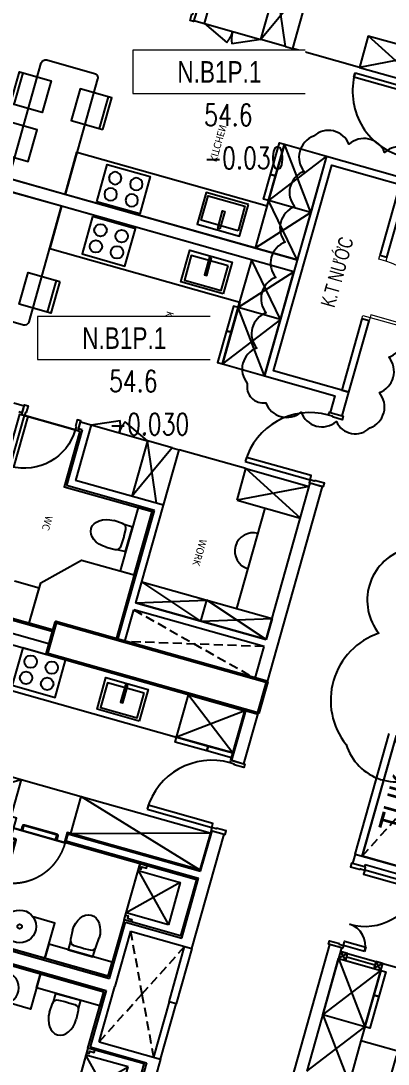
# Model space of a CAD drawing. Header units: millimetres. Extents: x -361706341 to 361216459, y -284152911 to 284385905.
# Drawn here: x -40806 to -35786, y 129701 to 143963 of the extents above; entities that cross this region are included whole.
import ezdxf
from ezdxf.enums import TextEntityAlignment as Align
from ezdxf.xclip import XClip

# ---------------------------------------------------------------- set-up
doc = ezdxf.new("R2010")
doc.units = ezdxf.units.MM
doc.header["$LTSCALE"] = 100
doc.header["$MEASUREMENT"] = 0
doc.header["$XCLIPFRAME"] = 0
doc.set_wipeout_variables(frame=1)
for name, pattern in [('ACAD_ISO03W100', [30, 12, -18]), ('HIDDEN', [0.375, 0.25, -0.125]), ('Xref_ST_MBDV Cot vach 30.7.2022$0$HIDDEN', [0.375, 0.25, -0.125])]:
    doc.linetypes.add(name, pattern=pattern)
for name, color, linetype in [('1VinaPVC-Text', 9, 'Continuous'), ('A-_FURN----_E-_N', 251, 'Continuous'), ('A-_SANIEQPT_E-_N', 251, 'Continuous'), ('A-ANNO-ROOM', 50, 'Continuous'), ('A-WALL-FNSH', 11, 'Continuous'), ('dien tich thong thuy', 3, 'Continuous'), ('IDEA - dim', 251, 'Continuous'), ('KT-Cua', 36, 'Continuous'), ('KT-Khuat', 9, 'HIDDEN'), ('KT-Net manh', 139, 'Continuous'), ('KT-Tuong', 1, 'Continuous'), ('Xref_NT1+NT2_MBDV Cot vach_220729$0$KT-Text', 7, 'Continuous'), ('Xref_ST_MBDV Cot vach 30.7.2022$0$KT-Khuat', 9, 'Xref_ST_MBDV Cot vach 30.7.2022$0$HIDDEN')]:
    doc.layers.add(name, color=color, linetype=linetype)
for name, color, linetype, lineweight in [('KT-Chuviet', 255, 'Continuous', 15), ('KT-Net cot', 2, 'Continuous', 50), ('KT-Net cua', 87, 'Continuous', 9), ('KT-Net thay', 7, 'Continuous', 15), ('KT-Net truc', 18, 'Continuous', 15)]:
    doc.layers.add(name, color=color, linetype=linetype, lineweight=lineweight)
doc.styles.add('220126_HDN_HBA typical plan$0$211210_HDN_HBA_TYPICAL PLAN CORE OPT 1$0$HBA-Text', font='GOTHIC.TTF')
doc.styles.add('Arial', font='arial.ttf', dxfattribs={"width": 0.7})
doc.styles.add('font unicode ccu', font='arial.ttf')
doc.styles.add('ROMANS', font='ROMANS.SHX')
doc.styles.add('Tahoma', font='tahoma.ttf')
doc.styles.add('Xref_NT1+NT2_MBDV Cot vach_220729$0$Arial', font='arial.ttf', dxfattribs={"width": 0.7})

# ---------------------------------------------------------------- blocks, each defined once
blk = doc.blocks.new('*U164')
at = {"ltscale": 5}
blk.add_lwpolyline([(305, -530), (305, -1.13686837721616e-13), (-305, 0), (-305, -530)], close=True, dxfattribs=at)
for centre in [(-150, -150), (150, -150.0000000000001), (-150, -380), (150, -380)]:
    blk.add_circle(centre, 85, dxfattribs=at)
blk = doc.blocks.new('dc')
for points in [[(-1100, -40), (-1110, -40), (-1110, -100), (-1150, -100), (-1150, 100), (-1100, 100)], [(-50, -40), (-40, -40), (-40, -100), (0, -100), (0, 100), (-50, 100)], [(-1109.999999999985, -400), (-1109.999999999985, -100), (-1049.999999999985, -100), (-1049.999999999985, -400)], [(-39.99999999998545, -869.9999999999709), (-39.99999999998545, -99.9999999999709), (-99.99999999998545, -99.9999999999709), (-99.99999999998545, -869.9999999999709)]]:
    blk.add_lwpolyline(points, close=True)
for centre, radius, start, end in [((-1110.000000000029, -99.9999999999709), 300.0000000000291, 270, 0), ((-40.0000000000291, -100.0000000000873), 769.9999999999345, 180, 270)]:
    blk.add_arc(centre, radius, start, end)
blk = doc.blocks.new('27')
at = {"color": 6, "const_width": 29.99999999999999}
blk.add_lwpolyline([(84.9999999999709, 900.0000000000146), (1714.999999999956, 900.0000000000146), (1714.999999999971, 100.0000000000146), (84.9999999999709, 100)], close=True, dxfattribs=at)
at = {"layer": 'A-_FURN----_E-_N', "linetype": 'Continuous'}
for points in [[(3149.994292274088, 770.0000000000146), (3149.994292274088, 839.9999999999854), (3499.994292274103, 840), (3499.994292274059, 770)], [(3149.994292274088, 170.0000000000146), (3149.994292274088, 770.0000000000146), (3949.994292274059, 770), (3949.994292274074, 170.0000000000582)], [(3499.994292274059, 770), (3499.994292274103, 840), (3949.994292274088, 840.0000000000146), (3949.994292274059, 770)]]:
    blk.add_lwpolyline(points, close=True, dxfattribs=at)
at = {"layer": 'A-WALL-FNSH', "color": 5}
blk.add_lwpolyline([(3099.994292274088, 270), (3099.994292274074, 670)], dxfattribs=at)
at = {"layer": 'IDEA - dim'}
for p, q in [((4149.994292274088, 2320.000000000015), (4149.994292274088, 770.0000000000146)), ((3049.994292274059, 170.0000000000146), (3049.994292274059, 770.0000000000146)), ((3049.994292274059, 770.0000000000146), (3149.994292274059, 670)), ((3149.994292274088, 770.0000000000146), (3049.994292274074, 670.0000000000146)), ((3149.994292274088, 770.0000000000728), (4149.994292274088, 770.0000000000582)), ((3149.994292274074, 269.9999999999854), (3149.994292274088, 770.0000000000146)), ((4149.994292274088, 770.0000000000146), (4749.994292274059, 770.0000000000146)), ((2999.994292274103, 169.9999999999854), (2999.994292274088, 0)), ((3049.994292274074, 270), (3149.994292274088, 170.0000000000146)), ((3149.994292274074, 269.9999999999854), (3049.994292274059, 170.0000000000146))]:
    blk.add_line(p, q, dxfattribs=at)
for points in [[(3149.994292274088, 770.0000000000146), (3049.994292274059, 770.0000000000146), (3049.994292274074, 670.0000000000146), (3149.994292274059, 670)], [(3149.994292274074, 269.9999999999854), (3049.994292274074, 270), (3049.994292274059, 170.0000000000146), (3149.994292274088, 170.0000000000146)]]:
    blk.add_lwpolyline(points, close=True, dxfattribs=at)
at = {"layer": 'KT-Net manh', "linetype": 'ACAD_ISO03W100', "ltscale": 4}
for p, q in [((3049.994292274059, 770.0000000000146), (3049.994292274059, 2320.000000000015)), ((3149.994292274088, 170.0000000000146), (3949.994292274059, 770)), ((3949.994292274074, 170.0000000000582), (3149.994292274088, 770.0000000000146)), ((3949.994292274074, 170.0000000000582), (4749.994292274059, 770.0000000000146)), ((4749.994292274045, 170.0000000000146), (3949.994292274059, 770.0000000000582))]:
    blk.add_line(p, q, dxfattribs=at)
at = {"layer": 'KT-Tuong'}
for p, q in [((1714.999999999956, 1.455191522836685e-11), (1714.999999999956, 900.0000000000146)), ((1814.999999999971, 170.0000000000146), (1849.994292274059, 170.0000000000146)), ((1849.994292274059, 170.0000000000146), (1849.994292274059, 1.455191522836685e-11)), ((2999.994292274103, 169.9999999999854), (4749.994292274059, 169.9999999999563)), ((1714.999999999971, 100.0000000000146), (-5.820766091346741e-11, 100)), ((1714.999999999956, 1.455191522836685e-11), (-4.365574568510056e-11, 1.455191522836685e-11)), ((1714.999999999956, 1.455191522836685e-11), (1849.994292274059, 1.455191522836685e-11)), ((2999.994292274088, 0), (6799.994292277814, 1.455191522836685e-11))]:
    blk.add_line(p, q, dxfattribs=at)
blk.add_lwpolyline([(1814.999999999971, 170.0000000000146), (1814.999999999971, 1000.000000000015), (84.99999999994179, 1000.000000000015)], dxfattribs=at)
at = {"layer": 'Xref_ST_MBDV Cot vach 30.7.2022$0$KT-Khuat', "linetype": 'Xref_ST_MBDV Cot vach 30.7.2022$0$HIDDEN', "ltscale": 5}
blk.add_line((1714.999999999971, 100.0000000000146), (84.9999999999709, 900.0000000000146), dxfattribs=at)
at = {"layer": 'A-_FURN----_E-_N', "rotation": 179.9999999999999}
blk.add_blockref('dc', (1849.994292274074, 84.99997074174462), dxfattribs=at)
at = {"layer": 'A-_SANIEQPT_E-_N', "linetype": 'Continuous', "rotation": 90}
blk.add_blockref('*U164', (4219.994292274074, 1595), dxfattribs=at)
blk = doc.blocks.new('*U165')
at = {"ltscale": 5}
for points in [[(-300, -450), (300, -450), (300, 0), (-300, 0)], [(-261, -65), (261, -65), (261, -415), (-261, -415)], [(-15, -20), (15, -20), (15, -270), (-15, -270)]]:
    blk.add_lwpolyline(points, close=True, dxfattribs=at)
blk = doc.blocks.new('d800')
blk.add_line((760, 70), (40, 70))
for points in [[(40, 790), (40, 70), (85, 70), (85, 790)], [(50, 25), (40, 25), (40, 70), (0, 70), (0, -70), (50, -70)], [(750, 25), (760, 25), (760, 70), (800, 70), (800, -70), (750, -70)]]:
    blk.add_lwpolyline(points, close=True)
blk.add_arc((40, 70), 720, 0, 90)
blk = doc.blocks.new('220126_HDN_HBA typical plan$0$210902_YS plan 330pm ver13$0$TOTO-WC-CW822J')
at = {"color": 0}
blk.add_lwpolyline([(-177.2072506700642, -119.1915361834399), (-175, 0), (175, 0), (177.2072506700642, -119.1915361836145)], dxfattribs=at)
blk.add_lwpolyline([(-190, -270), (-183.3947591906181, -144.5004246227618, -0.3908696114996718), (-115.4352058441145, -78.20653349565691), (-27.76706723973621, -75.77130742336158, -0.01388621073825284), (27.76706724101678, -75.77130742336158), (115.4352058439981, -78.20653349565691, -0.3908696114996718), (183.3947591905016, -144.5004246227618), (190, -270)], format="xyb", dxfattribs=at)
blk.add_ellipse((0, -270), major_axis=(0, -270), ratio=0.7037037037037037, start_param=4.71238898038469, end_param=7.853981633974483, dxfattribs=at)
blk = doc.blocks.new('29')
at = {"layer": 'A-_FURN----_E-_N', "linetype": 'Continuous'}
for points in [[(5040.000000001848, 8430.000056818448), (5040.000000008615, 7830.000056819452), (4240.000000008542, 7830.000056809993), (4239.999999999956, 8430.000056809557)], [(6559.999999998065, 8430.000056818491), (6559.999999991269, 7830.000056819408), (7359.999999991443, 7830.000056810022), (7359.999999999956, 8430.000056809571)], [(4690.000000008498, 7830.000056815057), (4690.000000009313, 7760.000056815465), (4240.000000009415, 7760.000056810008), (4240.000000008542, 7830.000056809993)], [(5040.000000008615, 7830.000056819452), (5040.000000011147, 7760.000056818899), (4690.000000009313, 7760.000056815465), (4690.000000008498, 7830.000056815057)], [(6559.999999991269, 7830.000056819408), (6559.999999988824, 7760.000056818943), (6909.999999990658, 7760.000056815465), (6909.999999991502, 7830.000056815072)], [(6909.999999991502, 7830.000056815072), (6909.999999990658, 7760.000056815465), (7359.999999990599, 7760.000056810022), (7359.999999991443, 7830.000056810022)]]:
    blk.add_lwpolyline(points, close=True, dxfattribs=at)
at = {"layer": 'IDEA - dim'}
for p, q in [((11375.00018918933, 9430.000056765988), (11375.00018919306, 9600.000056758523)), ((2499.999807775224, 8530.000054028016), (2499.999807122513, 9430.00005679029)), ((2949.999807684071, 8530.000054032556), (2949.999807122527, 9430.000056796256)), ((8650.000192315973, 8530.000054032615), (8650.000192877458, 9430.000056796343)), ((9100.000192224674, 8530.000054028074), (9100.000192877487, 9430.000056790377)), ((10525.00018918565, 8930.00005677501), (9100.000192877415, 8930.000056790333)), ((2499.999811467016, 8530.000053646174), (2499.999807775239, 8530.000059840371)), ((2499.999807775224, 8530.000054028016), (2949.999807684071, 8530.000054032556)), ((9100.000192224674, 8530.000054028074), (8650.000192315973, 8530.000054032615)), ((9100.000188532867, 8530.000053646232), (9100.000192224703, 8530.000059840444)), ((10825.00018917903, 8505.00005677114), (10525.00018918088, 8505.000056774501)), ((5040.000000008615, 7830.000056819452), (5715.000000008542, 7830.000056826961)), ((6559.999999991269, 7830.000056819408), (5884.999999991342, 7830.000056826961)), ((2159.999810827561, 7580.000056783276), (2949.999810831156, 7580.000056792065)), ((2949.999810836045, 7480.000056796678), (2949.999810834925, 7580.000056791076)), ((9440.000189172482, 7580.000056783334), (8650.000189168743, 7580.000056792065)), ((8650.000189163882, 7480.000056796707), (8650.000189165003, 7580.000056791105)), ((2949.999810834241, 7480.000056796256), (2949.999810838111, 7130.000056795732)), ((8650.000189165745, 7480.000056796314), (8650.000189162005, 7130.00005679582)), ((11514.99999999997, 6600.000056758203), (11514.9999999859, 5330.000056763776))]:
    blk.add_line(p, q, dxfattribs=at)
for points in [[(7650.000189197279, 9475.000056807432), (7640.000189197279, 9475.000056807548), (7640.000189196609, 9415.000056807534), (7600.000189196609, 9415.00005680845), (7600.00018919888, 9615.00005680845), (7650.000189200684, 9615.000056807432)], [(8550.000189199069, 9475.000056796955), (8560.000189197192, 9475.00005679777), (8560.000189198588, 9415.00005679678), (8600.00018919658, 9415.000056796402), (8600.00018919885, 9615.000056797304), (8550.000189198836, 9615.000056796955)], [(3039.999810811772, 8495.000056796387), (3039.999810801499, 9415.00005679675), (3099.999810801586, 9415.000056797027), (3099.99981081365, 8495.000056796955)], [(8560.000189188257, 8495.000056796358), (8560.000189198588, 9415.00005679678), (8500.000189198414, 9415.000056797042), (8500.000189186365, 8495.000056797013)], [(10825.0001891912, 9430.000056771198), (10825.00018916882, 7580.000056770703), (10525.00018917065, 7580.00005677405), (10525.00018919124, 9430.000056773584)], [(10465.0001896274, 7455.000056776102), (9565.000189167287, 7455.000056786594), (9565.00018916701, 7255.000056785662), (10465.00018962508, 7255.000056775651)], [(4721.629107365516, 5386.365962940254), (4271.629107363668, 5386.365962935204), (4271.629107370565, 4936.365962934753), (4721.629107370594, 4936.365962940676)], [(4721.629107365516, 5386.365962940254), (4271.629107363668, 5386.365962935204), (4271.629107366069, 5336.365962935175), (4721.629107366141, 5336.365962940254)], [(6878.370892634499, 5386.365962940326), (7328.370892636318, 5386.365962935277), (7328.370892629406, 4936.365962934797), (6878.37089262942, 4936.365962940719)], [(6878.370892634499, 5386.365962940326), (7328.370892636318, 5386.365962935277), (7328.370892634004, 5336.365962935248), (6878.370892633888, 5336.365962940312)], [(4721.629107380169, 4073.634150692713), (4271.629107380344, 4073.634150688187), (4271.629107375134, 4523.634150687227), (4721.629107375149, 4523.634150693179)], [(4968.370837746115, 4073.634150695478), (5418.370837746173, 4073.634150701386), (5418.370837739218, 4523.634150700935), (4968.370837739247, 4523.634150695943)], [(4721.629107380169, 4073.634150692713), (4271.629107380344, 4073.634150688187), (4271.62910737771, 4123.634150687707), (4721.629107379616, 4123.634150692218)]]:
    blk.add_lwpolyline(points, close=True, dxfattribs=at)
for points in [[(5040.000000001979, 8430.000056818433), (5715.000000000044, 8430.000056825957), (5715.000000038664, 5130.000056826932), (5115.000000038723, 5130.000056820238), (5115.000000006752, 7830.000056819772), (4240.000000008542, 7830.000056809993), (4239.999999999956, 8430.000056809557)], [(6559.99999999805, 8430.000056818419), (5884.999999999927, 8430.000056826), (5884.999999961321, 5130.000056826888), (6484.999999961321, 5130.000056820267), (6484.999999993262, 7830.000056819772), (7359.999999991443, 7830.000056810022), (7359.999999999956, 8430.000056809571)], [(11490.00000000003, 6600.000056757955), (11489.9999999861, 5355.000056763136), (8775.000189140294, 5355.000056794888), (8775.000189149752, 6205.000056795354), (9565.000189153434, 6205.00005678607), (9565.000189167287, 7455.000056786594), (11375.00018916727, 7455.000056765959)], [(11490, 6600.000056759833), (11489.99999999616, 6255.00005630446), (10915.00018961405, 6255.000056311008), (10465.00018961901, 6705.000056316014), (10465.0001896274, 7455.000056776102), (11375.00018916727, 7455.000056765959)], [(2949.999810849054, 6330.00005679579), (2949.999810839901, 7130.000056796722), (2159.999810836249, 7130.000056786957)], [(8650.000189151062, 6330.000056795849), (8650.000189160128, 7130.00005679678), (9440.000189163722, 7130.00005678703)], [(10990.00000199955, 5677.75033515344), (10990.00000199588, 5355.000056762496), (11489.99999998613, 5355.000056757402), (11489.99999999616, 6255.000056298697), (10990.00000200597, 6255.000056303761), (10990.0000020002, 5902.249778372483)]]:
    blk.add_lwpolyline(points, dxfattribs=at)
for points in [[(5715.000000004497, 4330.000056827805), (4075.000000008193, 4330.000056809498, -0.414213562373095), (4015.000000007625, 4390.000056808363), (4015.000000000044, 5070.000056809353, -0.414213562373095), (4074.999999997395, 5130.000056809469), (5714.999999995634, 5130.000056827805)], [(5884.999999995503, 4330.000056827805), (7524.999999991836, 4330.000056809557, 0.414213562373095), (7584.999999992593, 4390.000056808422), (7585.000000000044, 5070.000056809382, 0.414213562373095), (7525.000000002547, 5130.000056809484), (5885.000000004453, 5130.000056827746)]]:
    blk.add_lwpolyline(points, format="xyb", close=True, dxfattribs=at)
for centre, radius, start, end in [((3039.999810801499, 9415.00005679675), 919.9999999999987, 270.0000000008338, 1.667526652835144e-09), ((8560.000189198588, 9415.00005679678), 919.9999999999987, 179.9999999983325, 269.9999999974987), ((9708.683973579231, 8930.000056784527), 249.9999999999997, 179.9999999983325, 359.9999999983325)]:
    blk.add_arc(centre, radius, start, end, dxfattribs=at)
at = {"layer": 'KT-Khuat', "ltscale": 5}
for p, q in [((10925.00018916688, 7580.000056770092), (11374.99902476928, 9430.000056765988)), ((10925.00018918735, 9430.00005677146), (11375.00018919546, 7580.000056765057))]:
    blk.add_line(p, q, dxfattribs=at)
at = {"layer": 'KT-Net cot'}
blk.add_lwpolyline([(11824.999810807, 9600.000056757868), (11375.00018919542, 9600.000056757897), (11375.00018919549, 6599.999999999898), (11824.9998108069, 6599.999999999869)], close=True, dxfattribs=at)
at = {"layer": 'KT-Net manh', "linetype": 'ACAD_ISO03W100', "ltscale": 4}
for p, q in [((2499.999807120868, 9430.000056719058), (2949.999807652232, 8530.000054032527)), ((2949.999807122527, 9430.000056796256), (2499.999807775224, 8530.000054028016)), ((9100.000192879219, 9430.00005671916), (8650.00019234771, 8530.000054032556)), ((8650.000192877458, 9430.000056796343), (9100.000192224674, 8530.000054028074)), ((10825.00018917346, 8505.00005677111), (10525.00018918562, 9430.000056773555)), ((10825.00018918564, 9430.000056771169), (10525.00018917532, 8505.000056774486)), ((2949.999807684071, 8530.000054032556), (2949.999807694534, 7580.00005679579)), ((5040.000000001848, 8430.000056818448), (4240.000000008542, 7830.000056809993)), ((4239.999999999956, 8430.000056809557), (5040.000000008615, 7830.000056819452)), ((5715.000000000044, 8430.000056825957), (5040.000000008615, 7830.000056819452)), ((5040.000000001848, 8430.000056818448), (5715.000000008542, 7830.000056826961)), ((5884.999999999927, 8430.000056826), (6559.999999991269, 7830.000056819408)), ((6559.999999998065, 8430.000056818491), (5884.999999991342, 7830.000056826961)), ((6559.999999998065, 8430.000056818491), (7359.999999991443, 7830.000056810022)), ((7359.999999999956, 8430.000056809571), (6559.999999991269, 7830.000056819408)), ((8650.000192315973, 8530.000054032615), (8650.000192305524, 7580.000056795805)), ((10825.00018916315, 7580.000056770645), (10525.00018917532, 8505.000056774486)), ((10825.00018917346, 8505.00005677111), (10525.00018916503, 7580.00005677405)), ((2949.999810834241, 7480.000056796256), (2159.999810836249, 7130.000056786957)), ((2159.999810830544, 7480.000056786957), (2949.999810839901, 7130.000056796722)), ((8650.000189165745, 7480.000056796314), (9440.000189163722, 7130.00005678703)), ((9440.000189169368, 7480.00005678703), (8650.000189160128, 7130.00005679678)), ((2949.999810839901, 7130.000056796722), (3115.125113067508, 6765.673781921141)), ((8650.000189160128, 7130.00005679678), (8484.874886932404, 6765.673781921098)), ((2949.999810849054, 6330.00005679579), (3115.125113068367, 6694.326331676915)), ((8650.000189151062, 6330.000056795849), (8484.874886931648, 6694.32633167693))]:
    blk.add_line(p, q, dxfattribs=at)
for centre, start, end in [((2949.999810839901, 7130.000056796722), 270.0000000008338, 294.3816820584206), ((2949.999810849054, 6330.00005679579), 65.61831794268309, 90.00000000083378), ((8650.000189160128, 7130.00005679678), 245.6183179415795, 269.9999999974987), ((8650.000189151062, 6330.000056795849), 89.99999999749872, 114.3816820565575)]:
    blk.add_arc(centre, 399.9999999999994, start, end, dxfattribs=at)
at = {"layer": 'KT-Tuong'}
for p, q in [((5350, 9600.000056826379), (5349.999999999985, 9500.000056810604)), ((6250.000000000073, 9600.000056827455), (6249.999999999971, 9500.000056811652)), ((7600.000189187427, 9430.00005680749), (7600.000189189406, 9600.000056846897)), ((8600.000189198618, 9600.000056796387), (11375.000189193, 9600.000056758043)), ((8600.000189198618, 9430.000056797246), (8600.000189198632, 9600.000056796373)), ((10825.00018918925, 9430.000056771634), (8600.000189198632, 9430.000056797304)), ((10825.00018916882, 7580.000056770703), (10825.0001891912, 9430.000056771198)), ((10925.00018918735, 9430.00005677146), (10925.00018916687, 7580.000056769568)), ((11375.00018918933, 9430.000056765988), (10925.00018918751, 9430.000056770936)), ((4239.999999999956, 8430.000056809557), (7360.000000000058, 8430.000056809557)), ((10825.00018916684, 7580.000056770237), (9440.000189168772, 7580.0000567838)), ((9440.000189168743, 7580.000056783363), (9440.000189154947, 6330.000056787496)), ((11375.00018916873, 7580.000056765042), (10925.00018916506, 7580.000056770092)), ((11375.0001891657, 7480.000056765944), (9540.000189169587, 7480.000056786419)), ((9540.000189165774, 7480.000056785924), (9540.000189151819, 6230.000056786419)), ((8750.000189147628, 6180.000056795165), (8650.000189149432, 6180.000056795776)), ((8750.000189148122, 6230.000056796547), (8750.000189145678, 6180.000056794714)), ((8750.000189148122, 6230.000056796547), (9540.000189151819, 6230.000056786419)), ((8750.000189138678, 5380.00005679614), (8650.000189138591, 5380.000056796765)), ((8750.000189136917, 5380.000056795703), (8750.000189138053, 5330.000056795674))]:
    blk.add_line(p, q, dxfattribs=at)
for points in [[(7600.000189189406, 9600.000056846897), (7259.999999999927, 9600.000056843259), (7259.999999999942, 8530.000056809557), (4339.999999999971, 8530.000056809542), (4339.999999999956, 9600.000056811652), (3999.999810810667, 9600.000056808014)], [(5349.999999999985, 9600.000056821518), (4339.999999999956, 9600.000056811652), (4340.000000000073, 9500.000056811652), (5349.999999999985, 9500.000056810604)], [(6249.999999999971, 9500.000056811652), (7260.000000000058, 9500.000056811681), (7259.999999999927, 9600.000056843259), (6249.999999999956, 9600.000056832287)], [(11375.00018916574, 9430.000056765988), (11375.00018916572, 9600.000056758072)], [(4239.999999999956, 8430.000056809557), (4240.000000000058, 9430.000056810488), (3999.999810814377, 9430.000056807956)], [(7359.999999999956, 8430.000056809571), (7359.999999999942, 9430.000056810488), (7600.000189185594, 9430.000056807956)], [(10825.00018918925, 9430.000056771634), (10825.00018916682, 7580.000056770674)], [(5885, 8430.000056826), (5885.000000000044, 1.455191522836685e-11), (5715, -1.455191522836685e-11), (5715.000000000044, 8430.000056825971)], [(11375.00018916572, 7480.000056765886), (11375.00018916573, 7580.000056765057)], [(11514.99999999994, 6600.000000000015), (11515.00000000006, 5330.00005676382)], [(11514.99999999999, 5230.000056762874), (11515.00000000007, 3000.000056758101), (11685.00000000001, 3000.000056758057), (11684.99999999996, 6600.000000000102)], [(11514.99999999996, 6599.999999999956), (11684.99999999994, 6599.999999999942)], [(2949.99981085051, 6180.000056795747), (2949.999810849054, 6330.00005679579), (2159.999810845125, 6330.000056787409)], [(8650.000189149432, 6180.000056795776), (8650.000189151062, 6330.000056795849), (9440.000189154947, 6330.000056787496)], [(8650.000189138853, 5230.000056796285), (8650.000189138591, 5380.000056796765)]]:
    blk.add_lwpolyline(points, dxfattribs=at)
at = {"layer": 'IDEA - dim'}
for name, p, rotation in [('*U165', (5615.000000014756, 7280.000056825796), 270), ('d800', (2894.999810861365, 5380.000056796111), 90)]:
    blk.add_blockref(name, p, dxfattribs=dict(at, rotation=rotation))
for name, p, xscale, rotation in [('*U165', (5984.99999998523, 7280.000056825796), -1.000000000000001, 90), ('220126_HDN_HBA typical plan$0$210902_YS plan 330pm ver13$0$TOTO-WC-CW822J', (10015.0001893961, 7255.000056780598), -0.9999999999999994, 359.9999999993623), ('d800', (8705.000189138664, 5380.00005679614), -0.9999999999999996, 270)]:
    blk.add_blockref(name, p, dxfattribs=dict(at, xscale=xscale, rotation=rotation))
at = {"layer": 'IDEA - dim', "extrusion": (0, 0, -1), "zscale": -0.9999999999999998, "rotation": 270}
blk.add_blockref('*U164', (-5165.000000030748, 5880.000056820791), dxfattribs=at)
at = {"layer": 'IDEA - dim', "extrusion": (0, 0, -1), "xscale": -0.9999999999999998, "zscale": -0.9999999999999998, "rotation": 90}
blk.add_blockref('*U164', (-6434.999999969252, 5880.00005682082), dxfattribs=at)
at = {"layer": '1VinaPVC-Text', "style": 'Arial', "width": 0.7}
blk.add_text('K.T NƯỚC', height=200.0000000000211, rotation=179.9999999991662, dxfattribs=at).set_placement((6214.398796482696, 9097.616181711477))
at = {"layer": '1VinaPVC-Text', "style": 'Tahoma'}
for s, height, rotation, text_generation_flag, p in [('WORK', 100.0000000000106, 179.9999999983325, 6, (9741.135367217998, 8182.189267708003)), ('KITCHEN', 99.99999999998256, 180.0000000016675, 4, (4733.395366832876, 6903.257251949704)), ('KITCHEN', 99.99999999998256, 179.9999999983325, 6, (6866.60463316711, 6903.257251949733)), ('WC', 100.0000000000027, 179.9999999983325, 6, (10005.91355313758, 6068.966081821229))]:
    blk.add_text(s, height=height, rotation=rotation, dxfattribs=dict(at, text_generation_flag=text_generation_flag)).set_placement(p)
blk = doc.blocks.new('A$C418F5BC8')
at = {"layer": 'A-ANNO-ROOM', "insert": (648.1133449638728, 1090.790118377889), "char_height": 600, "attachment_point": 2, "rotation": 50.44882673977027, "style": '220126_HDN_HBA typical plan$0$211210_HDN_HBA_TYPICAL PLAN CORE OPT 1$0$HBA-Text'}
blk.add_mtext_dynamic_manual_height_columns('SL-S', width=722857412.8743668, gutter_width=9765.624999999996, heights=[0], dxfattribs=at)
blk = doc.blocks.new('A$C2A6C5140')
at = {"layer": 'A-ANNO-ROOM', "insert": (731.4497625969816, 1190.0169191678, 0.0003277973379295924), "char_height": 600, "attachment_point": 2, "rotation": 50.44882673977027, "style": '220126_HDN_HBA typical plan$0$211210_HDN_HBA_TYPICAL PLAN CORE OPT 1$0$HBA-Text'}
blk.add_mtext_dynamic_manual_height_columns('2-BR', width=722857412.8743668, gutter_width=9765.624999999996, heights=[0], dxfattribs=at)
blk = doc.blocks.new('A$C5388591E')
at = {"layer": 'A-ANNO-ROOM', "insert": (894.3001998505497, 842.1987865094561, 0.0004622000541105721), "char_height": 600, "attachment_point": 2, "rotation": 1.4064704596368105, "style": '220126_HDN_HBA typical plan$0$211210_HDN_HBA_TYPICAL PLAN CORE OPT 1$0$HBA-Text'}
blk.add_mtext_dynamic_manual_height_columns('3-BR', width=722857412.8743668, gutter_width=9765.624999999996, heights=[0], dxfattribs=at)
blk = doc.blocks.new('A$C21AF0CCA')
at = {"layer": 'A-ANNO-ROOM', "insert": (1197.56892258345, 814.6835720778872), "char_height": 600, "attachment_point": 2, "rotation": 0.10542954816276216, "style": '220126_HDN_HBA typical plan$0$211210_HDN_HBA_TYPICAL PLAN CORE OPT 1$0$HBA-Text'}
blk.add_mtext_dynamic_manual_height_columns('1-BR+', width=722857412.8743668, gutter_width=9765.624999999996, heights=[0], dxfattribs=at)
blk = doc.blocks.new('cuawc')
at = {"layer": 'IDEA - dim'}
blk.add_lwpolyline([(-760, 0), (-10, 0), (-10, -10), (-760, -10)], close=True, dxfattribs=at)
blk.add_lwpolyline([(-134.9999995920807, -10), (-134.9999999012798, -69.99999993096571, -0.4142135623730955), (-154.9999998733401, -89.9999998335843), (-614.9999995492399, -89.9999999582069, -0.4142135623730945), (-634.9999997187406, -70.0000000022701), (-635, -10), (-619.9999997802079, -10.00000001001172), (-619.9999996982515, -65.00000014714897, 0.4142135623731028), (-609.9999993927777, -74.99999979144195), (-159.9999995660037, -74.99999985605245, 0.4142135623730875), (-149.9999995790422, -64.99999990471406), (-149.9999996628612, -9.999999767518602), (-134.9999995920807, -10)], format="xyb", dxfattribs=at)
at = {"layer": 'KT-Cua'}
blk.add_lwpolyline([(-10, -750), (-10, 0), (0, 0), (0, -750)], close=True, dxfattribs=at)
blk.add_lwpolyline([(0, -124.9999995912076), (59.99999993108213, -124.9999999016291, -0.4142135623730955), (79.99999983422458, -144.999999873573), (79.9999999590218, -604.9999995499966, -0.4142135623730945), (60.00000000186265, -624.9999997186824), (0, -625), (9.313225746154785e-09, -609.9999997809646), (55.00000014714897, -609.9999996974366, 0.4142135623731028), (64.99999979138374, -599.9999993928359), (64.99999985657632, -149.9999995657708, 0.4142135623730875), (54.9999999050051, -139.9999995797989), (-2.328306436538696e-07, -139.9999996633269), (0, -124.9999995912076)], format="xyb", dxfattribs=at)
at = {"layer": 'KT-Net manh', "linetype": 'ACAD_ISO03W100', "ltscale": 4}
blk.add_arc((-10.00800025224789, -0.00334509369485101), 749.991999755212, 179.9997444509397, 270.7645857034216, dxfattribs=at)
blk = doc.blocks.new('stdo')
at = {"layer": 'A-_FURN----_E-_N', "linetype": 'Continuous'}
for points in [[(134.9999999999854, -8804.999999866763), (134.9999999999563, -9704.999999866748), (334.9999999999854, -9704.999999866748), (334.9999999999854, -8804.999999866748)], [(935.000000001819, -9704.99999986669), (1002.500000001819, -9704.999999866719), (1002.50000000179, -9740.99999986666), (971.0000000018335, -9740.99999986669), (971.0000000018626, -9804.99999986669), (935.0000000018481, -9804.99999986669)], [(1035.000000001834, -10304.99999986669), (1035.000000001848, -9704.999999866704), (1635.000000001804, -9704.99999986669), (1635.000000001834, -10304.99999986666)], [(1735.000000001863, -9704.99999986669), (1667.500000001819, -9704.99999986669), (1667.500000001848, -9740.99999986669), (1699.000000001848, -9740.99999986669), (1699.000000001848, -9804.99999986669), (1735.000000001848, -9804.99999986669)], [(3535.000000000029, -10164.99999999999), (3465.000000000015, -10165), (3465, -9715), (3534.999999999971, -9715)], [(4135, -10515.00000000001), (3534.999999999971, -10514.99999999999), (3534.999999999971, -9715), (4135.000000000015, -9715)], [(3534.999999999971, -10514.99999999999), (3464.999999999985, -10515), (3465.000000000015, -10165), (3535.000000000029, -10164.99999999999)]]:
    blk.add_lwpolyline(points, close=True, dxfattribs=at)
at = {"layer": 'IDEA - dim'}
for p, q in [((1759.991999749123, -8644.995344715659), (1734.991999749094, -8644.995344715644)), ((1874.99993633962, -8679.999999866617), (2399.999936339664, -8679.999999999927)), ((2399.999936339664, -8679.999999999927), (2399.999936337772, -10514.99999999987)), ((934.9999999999854, -9704.99999986669), (1735.000000001863, -9704.99999986669))]:
    blk.add_line(p, q, dxfattribs=at)
for points in [[(2434.999999999971, -10514.99999999999), (1874.999936337816, -10514.99999986663), (1874.991936085047, -8629.995344715644), (1734.991935231068, -8629.995344715659), (1735.000000001892, -10504.99999986669), (934.9999999999854, -10504.99999986681), (934.9999999999854, -9704.99999986669), (134.9999999999563, -9704.999999866748), (134.9999999999563, -7004.999999866748), (1735.000000001848, -7004.999999866748), (1735.000000001848, -7909.999999866748), (1875.000000001848, -7909.999999866763), (1875.000000001251, -6864.999999866632), (1745.000000001819, -6864.999999866632), (1745.000000001877, -7004.999999866748), (1735.000000001848, -7004.999999866748)], [(3535.000000000015, -6864.999999999884), (3534.999999999971, -9715)], [(634.9999999999563, -8213.57864362943), (634.9999999999854, -7904.999999866821), (135.0000000000146, -7904.999999866763), (134.9999999999854, -8804.999999866763), (635.0000000000146, -8804.999999866748), (635, -8496.421356104096)], [(3534.999999999971, -9715), (4135.000000000015, -9715)], [(3434.999999999971, -10529.99999999999), (3434.999999999956, -10699.99999999999)]]:
    blk.add_lwpolyline(points, dxfattribs=at)
for points in [[(1875.000000001222, -6964.999999863488), (2400.000000003056, -6964.999999996726), (2400.0000000031, -7830.000000000044), (1875.000000001237, -7829.999999866806)], [(2474.999999999942, -9594.999999999549), (2474.999999999956, -10514.99999999959), (2534.999999999985, -10514.99999999959), (2535.000000000029, -9594.999999999593)], [(2484.999999999985, -10574.99999999999), (2474.999999999956, -10575), (2474.999999999956, -10515), (2434.999999999971, -10514.99999999999), (2434.999999999971, -10715), (2484.999999999956, -10715)], [(3384.999999999956, -10574.99999999999), (3394.999999999956, -10575), (3394.999999999956, -10514.99999999999), (3434.999999999971, -10514.99999999996), (3434.999999999971, -10715), (3384.999999999971, -10714.99999999999)], [(809.9999999999854, -10699.99999986675), (25.00000000186265, -10699.99999986675), (25.00000000181899, -10599.99999986676), (809.9999999999418, -10599.99999986494)]]:
    blk.add_lwpolyline(points, close=True, dxfattribs=at)
for radius in [225, 30]:
    blk.add_circle((459.9999999999709, -8354.999999866748), radius, dxfattribs=at)
blk.add_arc((2474.999999999956, -10514.99999999959), 919.9999999999999, 0, 90, dxfattribs=at)
at = {"layer": 'KT-Khuat', "ltscale": 5}
blk.add_lwpolyline([(809.9999999981228, -9829.999999866748), (25.00000000189175, -10214.99999986675), (809.9999999999418, -10599.99999986494)], dxfattribs=at)
at = {"layer": 'KT-Net manh', "linetype": 'ACAD_ISO03W100', "ltscale": 4}
for p, q in [((2400.0000000031, -7830.000000000044), (2400.000000001237, -8680.000000000058)), ((1635.000000001834, -10304.99999986666), (1035.000000001848, -9704.999999866704)), ((1635.000000001804, -9704.99999986669), (1035.000000001834, -10304.99999986669)), ((4135, -10515.00000000001), (3534.999999999971, -9715)), ((4135.000000000015, -9715), (3534.999999999971, -10514.99999999999))]:
    blk.add_line(p, q, dxfattribs=at)
at = {"layer": 'KT-Net manh'}
blk.add_lwpolyline([(3434.999999999971, -10514.99999999996), (4135, -10515.00000000001), (4135, -1100.000000000015), (4149.999999999942, -1100.000000000713)], dxfattribs=at)
at = {"layer": 'KT-Net manh', "linetype": 'ACAD_ISO03W100', "ltscale": 4}
for points in [[(1875.000000001222, -6964.999999863488), (2400.0000000031, -7830.000000000044)], [(2399.999936339664, -8679.999999999927), (1874.999936337816, -10514.99999986663)], [(1874.99993633962, -8679.999999866617), (2399.999936337772, -10514.99999999987)]]:
    blk.add_lwpolyline(points, dxfattribs=at)
at = {"layer": 'KT-Tuong'}
for p, q in [((109.9999999999854, -1099.999999866748), (109.9999999999854, -9729.999999866763)), ((1759.991999749051, -8644.995344715702), (1760.000000001863, -10529.99999986681)), ((1859.991999749051, -8644.99534471563), (1759.991999749123, -8644.995344715659)), ((1859.991999747217, -8644.995344715586), (1859.999999999985, -10529.99999986672)), ((809.9999999981228, -9829.999999866748), (25.00000000184809, -9829.999999866763)), ((109.9999999999854, -9729.999999866763), (909.9999999981228, -9729.99999986669)), ((809.9999999981228, -9829.999999866748), (809.9999999999854, -10699.99999986675)), ((909.9999999981228, -9729.99999986669), (909.9999999999563, -10529.99999986676)), ((909.9999999999854, -10529.99999986681), (1760.000000001819, -10529.9999998667))]:
    blk.add_line(p, q, dxfattribs=at)
for points in [[(4150, -1099.999999999985), (4149.999999999985, -4099.998030196541), (4289.931157952422, -4099.998073890762), (4289.930763718352, -7699.998073890674), (4150, -7699.998030196584), (4150, -10699.99999999999)], [(1860, -10529.99999986665), (2435, -10529.99999999999), (2434.999999999971, -10700)], [(3434.999999999971, -10529.99999999999), (4150.000000000029, -10529.99999999999)], [(809.9999999999854, -10699.99999986675), (2434.999999999971, -10700)], [(3434.999999999956, -10699.99999999999), (4150, -10699.99999999999)]]:
    blk.add_lwpolyline(points, dxfattribs=at)
at = {"layer": 'A-_SANIEQPT_E-_N', "linetype": 'Continuous', "extrusion": (0, 0, -1), "xscale": -1, "zscale": -1, "rotation": 270}
blk.add_blockref('*U164', (-3605.000000000015, -7664.999999999884), dxfattribs=at)
at = {"layer": 'A-_SANIEQPT_E-_N', "linetype": 'Continuous', "xscale": -1, "rotation": 270}
blk.add_blockref('*U165', (4054.999999999956, -8864.999999999825), dxfattribs=at)
at = {"layer": 'A-_SANIEQPT_E-_N', "xscale": -1.000000000000001, "rotation": 90}
blk.add_blockref('220126_HDN_HBA typical plan$0$210902_YS plan 330pm ver13$0$TOTO-WC-CW822J', (334.9999999999854, -9254.999999866748), dxfattribs=at)
at = {"layer": 'IDEA - dim'}
blk.add_blockref('cuawc', (1734.991999769278, -7895.000042913147), dxfattribs=at)
blk = doc.blocks.new('TAG CAO DO SAN')
blk.add_wipeout([(1526701.778855525, -266095.2298759429), (1527644.6359120198, -266095.2298759429), (1527644.6359120198, -266566.65840419114), (1526701.778855525, -266566.65840419114)]).dxf.layer = 'KT-Net thay'
at = {"layer": 'KT-Net thay', "flags": 128}
blk.add_lwpolyline([(1526701.778855525, -266095.2298759429), (1526701.778855525, -266566.6584041911), (1527644.63591202, -266566.6584041911), (1527644.63591202, -266095.2298759429)], close=True, dxfattribs=at)
for points in [[(1526701.778855525, -266330.9441400666), (1527644.63591202, -266330.9441400666)], [(1526701.778855525, -266566.6584041911), (1527644.63591202, -266566.6584041911)]]:
    blk.add_lwpolyline(points, dxfattribs=at)
at = {"layer": 'KT-Chuviet', "color": 31, "style": 'ROMANS', "width": 0.75}
blk.add_text('DTTT:', height=117.8571320618522, dxfattribs=at).set_placement((1526748.92170835, -266507.8139601254))
at = {"layer": 'KT-Chuviet', "color": 31, "style": 'font unicode ccu', "width": 0.75}
blk.add_attdef('TÊNPHÒNG', text='', height=117.85713, dxfattribs=at).set_placement((1527175.308820772, -266213.4467624734), align=Align.MIDDLE_CENTER)
at = {"layer": 'KT-Chuviet', "color": 31, "ltscale": 15, "style": 'ROMANS', "width": 0.75, "flags": 8}
blk.add_attdef('CAO-DO', (1527091.943339912, -266507.7298381611), '', height=117.8571320618522, dxfattribs=at)

msp = doc.modelspace()

# ---------------------------------------------------------------- linework, layer by layer
at = {"layer": 'Defpoints'}
msp.add_lwpolyline([(-36804.53847901951, 142386.8276245299, 0.52056705), (-36934.00168760773, 141903.8790997138, 0.52056705), (-37063.46489619595, 141420.9305748977, 0.52056705), (-37192.92810478419, 140937.9820500816, 0.52056705), (-37322.39131337241, 140455.0335252655, 0.52056705), (-37451.85452196063, 139972.0850004494, 0.52056705), (-37581.31773054888, 139489.1364756333, 0.52056705), (-37710.78093913707, 139006.1879508172, 0.52056705), (-37458.72653409871, 138743.4521798451, 0.52056705), (-36975.7780092826, 138613.9889712569, 0.52056705), (-36492.82948446649, 138484.5257626686, 0.52056705), (-36035.12564221976, 138398.7988540108, 0.52056705), (-35905.66243363151, 138881.7473788269, 0.52056705), (-35776.1992250433, 139364.695903643, 0.52056705), (-35646.73601645508, 139847.6444284591, 0.52056705), (-35517.27280786683, 140330.5929532752, 0.52056705), (-35387.80959927861, 140813.5414780913, 0.52056705), (-35258.34639069039, 141296.4900029073, 0.52056705), (-35128.88318210217, 141779.4385277235, 0.52056705), (-35345.99380469989, 142053.627874, 0.52056705), (-35833.43625887873, 142164.9825050852, 0.52056705), (-36320.87871305758, 142276.3371361703, 0.52056705)], format="xyb", close=True, dxfattribs=at)
msp.add_lwpolyline([(-35578.39771943289, 136729.8782320049, 0.52056705), (-35912.57403008718, 135590.8399005872, 0.52056705), (-36359.02931183597, 134069.0992416514, 0.52056705), (-35228.57368682764, 133706.9498154078, 0.52056705)], format="xyb", dxfattribs=at)
at = {"layer": 'KT-Net cua'}
for points, elevation in [([(-35911.77661906695, 140706.0946269188), (-35898.18042102366, 140754.2105639747), (-35801.94854690073, 140727.0181678862), (-35815.54474494403, 140678.9022308303)], 4.263629169364168e-07), ([(-36142.9231697497, 139888.1268798133), (-36129.32697170641, 139936.2428168692), (-36033.08391363555, 139909.0472379356), (-36046.68011167884, 139860.9313008797)], 4.263629169364168e-07), ([(-36033.08391363555, 139909.0472379356), (-35263.22892074106, 139691.508069243), (-35253.56051324363, 139725.723846705), (-36023.41550613812, 139943.2630153976)], 4.263629169364169e-07)]:
    msp.add_lwpolyline(points, close=True, dxfattribs=dict(at, elevation=elevation))
at = {"layer": 'KT-Net cua', "color": 8}
msp.add_arc((-36033.08391363555, 139909.0472379356, 4.263629169364169e-07), 800.0000000000091, 344.2212141389394, 74.22121413851208, dxfattribs=at)

# ---------------------------------------------------------------- block references
at = {"layer": 'A-ANNO-ROOM'}
for p in [(-219419.1170140646, 161761.7519800849), (-220777.6266712345, 156838.5160053847), (-230681.0149184103, 125527.1809483401, 1.346936588895556e-09)]:
    msp.add_blockref('A$C21AF0CCA', p, dxfattribs=at)
at = {"layer": 'dien tich thong thuy'}
for name, p in [('A$C418F5BC8', (-223516.2433024854, 151837.2063959002, 4.458474270978302e-05)), ('A$C418F5BC8', (-226311.5047578524, 148062.4414602462, -1.002392452937338e-05)), ('A$C2A6C5140', (-214212.5530986903, 146029.3951045234, 4.458474270978302e-05)), ('A$C418F5BC8', (-227047.4570732192, 143695.6471061734, -1.002392452937338e-05)), ('A$C418F5BC8', (-226772.426866287, 139347.5846665049, -1.002392452937338e-05)), ('A$C2A6C5140', (-216850.3424148813, 138441.2590964848, 4.458474270978302e-05)), ('A$C418F5BC8', (-228342.5264187414, 134757.3481967633, 4.458474270978302e-05)), ('A$C418F5BC8', (-229636.4059844502, 130770.6799419114, -1.002392452937338e-05)), ('A$C2A6C5140', (-219397.0507274371, 129428.6471536681, 4.458474270978302e-05)), ('A$C2A6C5140', (-221805.0586084725, 120739.7704086142, -1.002392452937338e-05)), ('A$C2A6C5140', (-224090.9080945827, 113904.7195311837, -1.002392452937338e-05)), ('A$C2A6C5140', (-226029.5605684994, 106143.876658391, 4.458474270978302e-05)), ('A$C5388591E', (-219861.3140102914, 168864.9313962967, -1.002374431291389e-05)), ('A$C5388591E', (-236626.0666892111, 104641.9020526973, 4.458517517066486e-05))]:
    msp.add_blockref(name, p, dxfattribs=at)
at = {"layer": 'IDEA - dim', "rotation": 254.2212141373423}
msp.add_blockref('27', (-35769.30132138325, 134223.0633923394), dxfattribs=at)
at = {"layer": 'KT-Tuong', "rotation": 254.2212141373278}
msp.add_blockref('29', (-43585.41532559952, 148485.8934727139), dxfattribs=at)

# ---------------------------------------------------------------- texts
at = {"layer": 'Xref_NT1+NT2_MBDV Cot vach_220729$0$KT-Text', "extrusion": (-2.279760247110746e-08, -7.842662398760276e-08, 0.9999999999999968), "style": 'Xref_NT1+NT2_MBDV Cot vach_220729$0$Arial', "width": 0.7}
msp.add_text('THK', height=400, rotation=74.22122668239095, dxfattribs=at).set_placement((-35431.399779958, 133202.2623435915, -0.009600912704137701), align=Align.CENTER)

# ---------------------------------------------------------------- next in the draw order: block references
at = {"layer": 'IDEA - dim', "rotation": 74.22121413923438}
msp.add_blockref('stdo', (-48987.93409896787, 133412.0334289598), dxfattribs=at)
at = {"layer": 'KT-Net truc'}
ref = msp.add_blockref('TAG CAO DO SAN', (-3856030.537517982, 808798.6540494959, -3.413037456164921e-05), dxfattribs=dict(at, xscale=2.5, yscale=2.5, zscale=2.5))
XClip(ref).set_block_clipping_path([(1526674.1636322693, -266330.944140067), (1527644.6359120195, -266095.2298759429)])
ref.add_attrib('CAO-DO', '54.6', (-38300.6791682019, 142529.3294540932, -3.413037456164921e-05), dxfattribs={"layer": 'KT-Chuviet', "color": 31, "ltscale": 15, "height": 294.6428301546305, "style": 'ROMANS', "width": 0.7500000000000001})
ref.add_attrib('CAO-DO', '-0.030', (-38300.6791682019, 141940.043793784, -3.413037456164921e-05), dxfattribs={"layer": 'KT-Chuviet', "color": 31, "ltscale": 15, "height": 294.6428301546305, "style": 'ROMANS', "width": 0.7500000000000001})
ref.add_attrib('TÊNPHÒNG', 'N.B1P.1', dxfattribs={"layer": 'KT-Chuviet', "color": 31, "height": 294.642825, "style": 'font unicode ccu', "width": 0.7500000000000001}).set_placement((-38092.26546605074, 143265.0371433124, -3.413037456164921e-05), align=Align.MIDDLE_CENTER)
ref = msp.add_blockref('TAG CAO DO SAN', (-3857331.282380508, 805160.0640974798, -3.413026269626517e-05), dxfattribs=dict(at, xscale=2.5, yscale=2.5, zscale=2.5))
XClip(ref).set_block_clipping_path([(1526674.1636322693, -266330.944140067), (1527644.6359120195, -266095.2298759429)])
ref.add_attrib('CAO-DO', '54.6', (-39601.42403072742, 138890.7395020771, -3.413026269626517e-05), dxfattribs={"layer": 'KT-Chuviet', "color": 31, "ltscale": 15, "height": 294.6428301546305, "style": 'ROMANS', "width": 0.7500000000000001})
ref.add_attrib('CAO-DO', '-0.030', (-39601.42403072742, 138301.4538417679, -3.413026269626517e-05), dxfattribs={"layer": 'KT-Chuviet', "color": 31, "ltscale": 15, "height": 294.6428301546305, "style": 'ROMANS', "width": 0.7500000000000001})
ref.add_attrib('TÊNPHÒNG', 'N.B1P.1', dxfattribs={"layer": 'KT-Chuviet', "color": 31, "height": 294.642825, "style": 'font unicode ccu', "width": 0.7500000000000001}).set_placement((-39393.01032857626, 139626.4471912963, -3.413026269626517e-05), align=Align.MIDDLE_CENTER)

# ---------------------------------------------------------------- next in the draw order: block references
at = {"layer": 'IDEA - dim', "xscale": -1, "rotation": 74.22121413925623}
msp.add_blockref('stdo', (-48974.35646459631, 133460.0838197575), dxfattribs=at)

doc.saveas('drawing.dxf')
